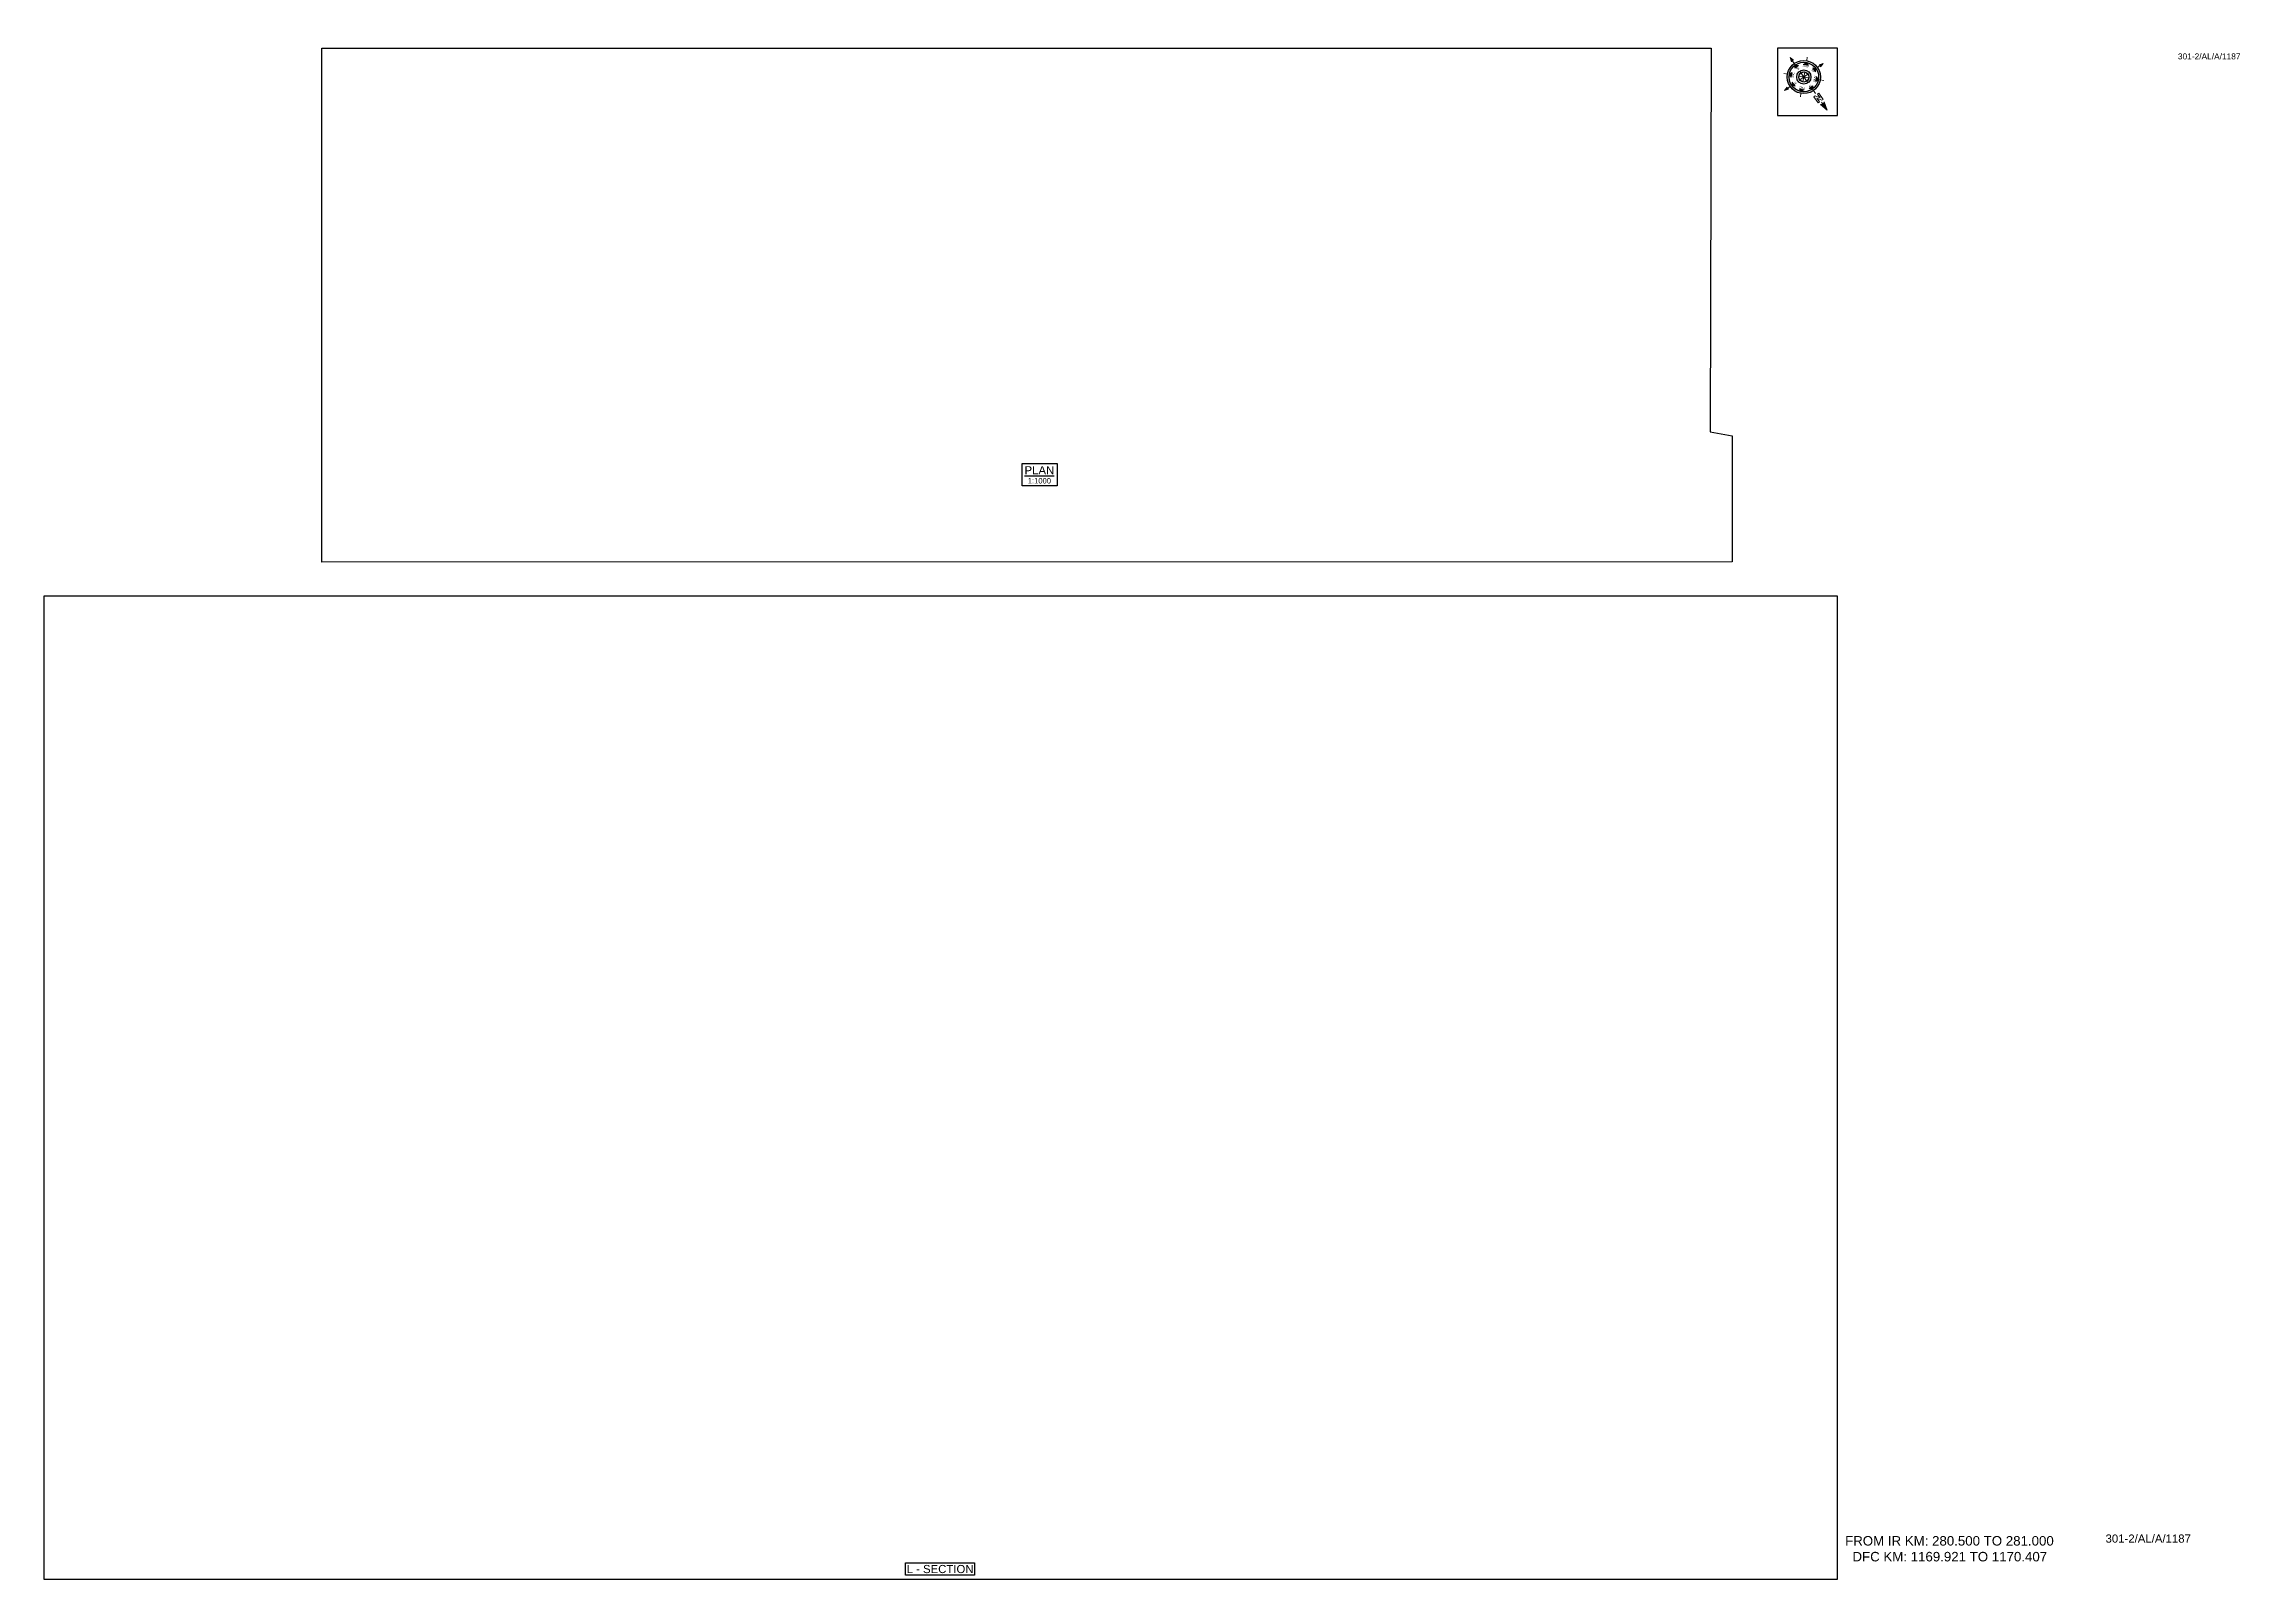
# Paper-space layout '1187' of a CAD drawing. Header units: metres. Extents: x 15 to 824, y 15 to 581.
import ezdxf
from ezdxf.enums import TextEntityAlignment as Align

# ---------------------------------------------------------------- set-up
doc = ezdxf.new("R2010")
doc.units = ezdxf.units.M
doc.header["$MEASUREMENT"] = 0
doc.layers.get('Defpoints').update_dxf_attribs({"color": 5})
doc.layers.add('title', color=7, linetype='Continuous')
doc.styles.get("Standard").update_dxf_attribs({"font": 'arial.ttf'})
doc.styles.add('Style-Arial', font='arial.ttf')

# ---------------------------------------------------------------- blocks, each defined once
blk = doc.blocks.new('N')
for points in [[(0, 8.41), (-0.49, 6.68), (0, 6.93)], [(0.49, 6.68), (0, 6.93), (0, 8.41)], [(-4.93, 0), (-4.07, 0.25), (-4.19, 0)], [(-4.07, -0.25), (-4.19, 0), (-4.93, 0)], [(-3.08, 0), (-2.59, 0.49), (-2.59, -0.49)], [(-2.18, 2.18), (-1.48, 2.18), (-2.18, 1.48)], [(0, 3.08), (0.49, 2.59), (-0.49, 2.59)], [(2.18, 2.18), (2.18, 1.48), (1.48, 2.18)], [(3.08, 0), (2.59, -0.49), (2.59, 0.49)], [(4.07, 0.25), (4.19, 0), (4.93, 0)], [(4.93, 0), (4.07, -0.25), (4.19, 0)], [(-2.18, -2.18), (-2.18, -1.48), (-1.48, -2.18)], [(0, -3.08), (-0.49, -2.59), (0.49, -2.59)], [(0, -4.93), (-0.25, -4.07), (0, -4.19)], [(0.25, -4.07), (0, -4.19), (0, -4.93)], [(2.18, -2.18), (1.48, -2.18), (2.18, -1.48)]]:
    blk.add_hatch(color=7).paths.add_polyline_path(points, flags=0)
h = blk.add_hatch(color=7)
h.paths.add_polyline_path([(0, -3.08), (0, -3.46, 1), (0, 3.46), (0, 3.08, -1)])
h.paths.add_polyline_path([(0, 1.05), (0, 1.48, 1), (0, -1.48), (0, -1.05, -1)])
at = {"color": 7, "linetype": 'ByBlock', "lineweight": 13}
for p, q in [((-0.61, 4.57), (-0.61, 6.12)), ((-0.61, 6.12), (-0.3, 6.12)), ((-0.3, 6.12), (0.32, 5.19)), ((0.32, 4.57), (-0.3, 5.5)), ((-0.3, 5.5), (-0.3, 4.57)), ((0.32, 5.19), (0.32, 6.12)), ((0.32, 6.12), (0.64, 6.12)), ((0.64, 6.12), (0.64, 4.57))]:
    blk.add_line(p, q, dxfattribs=at)
at = {"color": 7, "lineweight": 13}
for p, q in [((0, 6.41), (0, 7.28)), ((-3.46, 0), (-4.19, 0)), ((-2.45, 2.45), (-2.97, 2.97)), ((1.05, 0), (-1.05, 0)), ((-1.05, 0), (1.05, 0)), ((-0.74, 0.74), (0.74, -0.74)), ((0.74, 0.74), (-0.74, -0.74)), ((0.74, -0.74), (-0.74, 0.74)), ((-0.74, -0.74), (0.74, 0.74)), ((0, 3.46), (0, 4.19)), ((0, 3.46), (0, 3.08)), ((0, 1.05), (0, 1.48)), ((0, 1.05), (0, -1.05)), ((0, -1.05), (0, 1.05)), ((2.45, 2.45), (2.97, 2.97)), ((3.46, 0), (4.19, 0)), ((-2.45, -2.45), (-2.97, -2.97)), ((0, -1.05), (0, -1.48)), ((0, -3.46), (0, -3.08)), ((0, -3.46), (0, -4.19)), ((2.45, -2.45), (2.97, -2.97))]:
    blk.add_line(p, q, dxfattribs=at)
for points in [[(0, 8.41), (-0.49, 6.68), (0, 6.93), (0, 6.93)], [(0.49, 6.68), (0, 6.93), (0, 8.41), (0, 8.41)], [(-4.93, 0), (-4.07, 0.25), (-4.19, 0), (-4.19, 0)], [(-4.07, -0.25), (-4.19, 0), (-4.93, 0), (-4.93, 0)], [(-3.08, 0), (-2.59, 0.49), (-2.59, -0.49), (-2.59, -0.49)], [(-2.18, 2.18), (-1.48, 2.18), (-2.18, 1.48), (-2.18, 1.48)], [(0, 3.08), (0.49, 2.59), (-0.49, 2.59), (-0.49, 2.59)], [(2.18, 2.18), (2.18, 1.48), (1.48, 2.18), (1.48, 2.18)], [(3.08, 0), (2.59, -0.49), (2.59, 0.49), (2.59, 0.49)], [(4.07, 0.25), (4.19, 0), (4.93, 0), (4.93, 0)], [(4.93, 0), (4.07, -0.25), (4.19, 0), (4.19, 0)], [(-2.18, -2.18), (-2.18, -1.48), (-1.48, -2.18), (-1.48, -2.18)], [(0, -3.08), (-0.49, -2.59), (0.49, -2.59), (0.49, -2.59)], [(0, -4.93), (-0.25, -4.07), (0, -4.19), (0, -4.19)], [(0.25, -4.07), (0, -4.19), (0, -4.93), (0, -4.93)], [(2.18, -2.18), (1.48, -2.18), (2.18, -1.48), (2.18, -1.48)]]:
    blk.add_lwpolyline(points, close=True, dxfattribs=at)
at = {"color": 7, "linetype": 'ByBlock', "lineweight": 13}
for points in [[(-0.3, 4.57), (-0.61, 4.57)], [(0.32, 4.57), (0.64, 4.57)]]:
    blk.add_lwpolyline(points, dxfattribs=at)
at = {"color": 7}
for radius in [3.46, 3.08, 1.48, 1.05]:
    blk.add_circle((0, 0), radius, dxfattribs=at)
for s, rotation, p in [('W', 90, (-2.1, 0)), ('NW', 45, (-1.48, 1.48)), ('NE', 315, (1.48, 1.48)), ('E', 270, (1.97, 0)), ('SW', 135, (-1.48, -1.48)), ('SE', 225, (1.48, -1.48))]:
    blk.add_text(s, height=0.6, rotation=rotation, dxfattribs=at).set_placement(p, align=Align.CENTER)
for s, p in [('N', (0, 2.1)), ('S', (0, -2.47))]:
    blk.add_text(s, height=0.6, dxfattribs=at).set_placement(p, align=Align.CENTER)

psp = doc.layouts.new('1187')

# ---------------------------------------------------------------- linework, layer by layer
psp.add_lwpolyline([(332.48, 16.4), (332.48, 21), (358.02, 21), (358.02, 16.4)], close=True)
at = {"layer": 'Defpoints'}
for points in [[(117.41, 579), (629.46, 579), (629.15, 437.71), (637.18, 436.24), (637.18, 389.79), (117.41, 389.65)], [(14.99, 15), (675.99, 15), (676.01, 377.09), (15.01, 377.09)]]:
    psp.add_lwpolyline(points, close=True, dxfattribs=at)
at = {"layer": 'title', "color": 7, "linetype": 'Continuous', "lineweight": -3}
psp.add_lwpolyline([(375.49, 425.94), (388.37, 425.94), (388.37, 417.79), (375.49, 417.79)], close=True, dxfattribs=at)

# ---------------------------------------------------------------- texts
at = {"style": 'Style-Arial'}
for height, p in [(2.2, (801.49, 574.88)), (3, (774.82, 28.42))]:
    psp.add_text('301-2/AL/A/1187', height=height, dxfattribs=at).set_placement(p)
at = {"insert": (678.83, 30.84), "char_height": 3.5, "attachment_point": 1, "style": 'Style-Arial'}
psp.add_mtext_dynamic_manual_height_columns('FROM IR KM: 280.500 TO 281.000 \\P{\\C1;  DFC KM: 1169.921 TO 1170.407}', width=95.7966, gutter_width=17.5, heights=[0], dxfattribs=at)
at = {"layer": 'title', "color": 7, "linetype": 'Continuous', "lineweight": -3, "style": 'Style-Arial'}
for s, height, p in [('%%UPLAN', 3, (381.88, 423.5)), ('1:1000', 2, (381.88, 419.63))]:
    psp.add_text(s, height=height, dxfattribs=at).set_placement(p, align=Align.MIDDLE)
at = {"layer": 'title', "style": 'Style-Arial'}
psp.add_text('L - SECTION', height=3, rotation=0.00006, dxfattribs=at).set_placement((345.27, 18.7), align=Align.MIDDLE_CENTER)

# ---------------------------------------------------------------- viewports
at = {"layer": 'Defpoints', "view_twist_angle": 215.12229362}
vp = psp.add_viewport(center=(377.3, 484.32), size=(519.78, 189.3504), view_center_point=(1397819.72, -3135026.27), view_height=189.3505, status=3, dxfattribs=at)
vp.dxf.flags = 0x10000  # cut along an outline
vp.dxf.clipping_boundary_handle = psp.add_lwpolyline([(117.41, 579), (629.46, 579), (629.15, 437.71), (637.18, 436.24), (637.18, 389.79), (117.41, 389.65)], format="xyb", close=True, dxfattribs={"invisible": 1}).dxf.handle
at = {"layer": 'Defpoints'}
vp = psp.add_viewport(center=(345.5, 196.04), size=(661.02, 362.09), view_center_point=(5205, -12060.56), view_height=362.09, dxfattribs=at)
vp.dxf.flags = 0x10000  # cut along an outline
vp.dxf.clipping_boundary_handle = psp.add_lwpolyline([(14.99, 15), (675.99, 15), (676.01, 377.09), (15.01, 377.09)], format="xyb", close=True, dxfattribs={"invisible": 1}).dxf.handle

# ---------------------------------------------------------------- wipeouts: each hides what was drawn before it
psp.add_wipeout([(653.96, 579), (676, 579), (676, 554.19), (653.96, 554.19)])

# ---------------------------------------------------------------- next in the draw order: linework, layer by layer
psp.add_lwpolyline([(676, 579), (653.96, 579), (653.96, 554.19), (676, 554.19)], close=True)

# ---------------------------------------------------------------- next in the draw order: block references
at = {"xscale": 1.771541522973351, "yscale": 1.771541522973351, "zscale": 1.771541522973351, "rotation": 215.1222936235771}
psp.add_blockref('N', (663.62, 568.39), dxfattribs=at)

doc.saveas('drawing.dxf')
